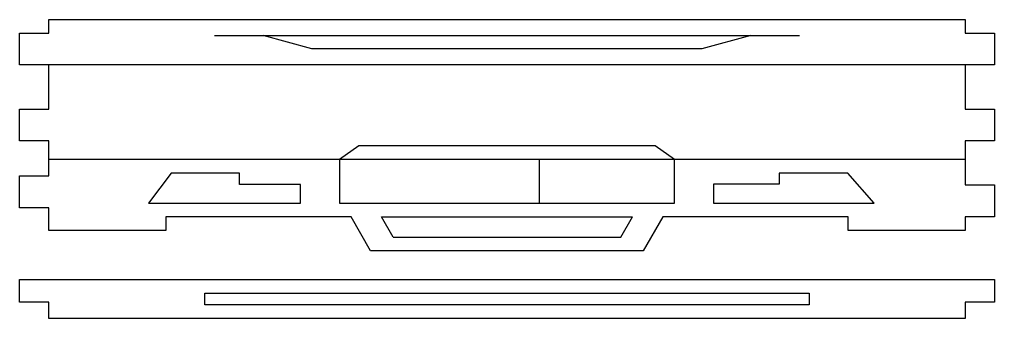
# Model space of a CAD drawing. Header units: centimetres. Extents: x -61 to 115850, y -602 to 46067.
# Drawn here: x 7117 to 17460, y 5102 to 8274 of the extents above; entities that cross this region are included whole.
import ezdxf

# ---------------------------------------------------------------- set-up
doc = ezdxf.new("R2010")
doc.units = ezdxf.units.CM
doc.header["$MEASUREMENT"] = 0
doc.layers.get('0').update_dxf_attribs({"linetype": 'CONTINUOUS'})
doc.layers.add('corte', color=1, linetype='CONTINUOUS')
doc.layers.add('detalhes', color=2, linetype='CONTINUOUS')

# ---------------------------------------------------------------- blocks, each defined once
blk = doc.blocks.new('atat_all_parts')
at = {"layer": 'corte'}
blk.add_lwpolyline([(134.81, 123.07), (106.85, 123.07), (104.85, 130.57), (85.85, 130.57), (85.85, 127.57), (73.83, 127.57), (73.83, 132.57), (70.83, 132.57), (70.83, 139.57), (73.83, 139.57), (73.83, 147.27), (70.83, 147.27), (70.83, 154.27), (73.83, 154.27), (73.83, 163.97), (70.83, 163.97), (70.83, 170.97), (73.83, 170.97), (73.83, 173.97), (167.83, 173.97), (167.83, 170.97), (170.83, 170.97), (170.83, 163.97), (167.83, 163.97), (167.83, 154.27), (170.83, 154.27), (170.83, 147.27), (167.83, 147.27), (167.83, 137.57), (170.83, 137.57), (170.83, 130.57), (167.83, 130.57), (167.83, 127.57), (155.81, 127.57), (155.81, 130.57), (136.81, 130.57)], close=True, dxfattribs=at)
blk.add_lwpolyline([(73.83, 111.79), (70.83, 111.79), (70.83, 116.79), (170.83, 116.79), (170.83, 111.79), (167.83, 111.79), (167.83, 108.2), (73.83, 108.2), (73.83, 111.79)], dxfattribs=at)
at = {"layer": 'detalhes'}
for p, q in [((90.83, 170.47), (150.83, 170.47)), ((167.83, 163.97), (73.83, 163.97)), ((167.83, 143.15), (73.83, 143.15)), ((124.15, 133.57), (124.15, 143.15)), ((109.16, 126.07), (107.96, 130.57)), ((107.96, 130.57), (133.71, 130.57)), ((132.51, 126.07), (133.71, 130.57)), ((109.16, 126.07), (132.51, 126.07))]:
    blk.add_line(p, q, dxfattribs=at)
blk.add_lwpolyline([(145.83, 170.47), (140.83, 167.49), (100.83, 167.49), (95.83, 170.47)], dxfattribs=at)
for points in [[(138.03, 143.15), (136.03, 146.15), (105.64, 146.15), (103.64, 143.15), (103.64, 133.57), (138.03, 133.57)], [(93.41, 140.15), (86.4, 140.15), (84.07, 133.57), (99.64, 133.57), (99.64, 137.64), (93.41, 137.64)], [(155.78, 140.15), (148.76, 140.15), (148.76, 137.74), (142.03, 137.74), (142.03, 133.57), (158.5, 133.57)], [(89.83, 111.2), (89.83, 113.79), (151.83, 113.79), (151.83, 111.2)]]:
    blk.add_lwpolyline(points, close=True, dxfattribs=at)

msp = doc.modelspace()

# ---------------------------------------------------------------- block references
at = {"color": 2, "xscale": 103.427572835489, "yscale": 48.22055047411999, "zscale": 103.427572835489}
msp.add_blockref('atat_all_parts', (-209, -115), dxfattribs=at)

doc.saveas('drawing.dxf')
